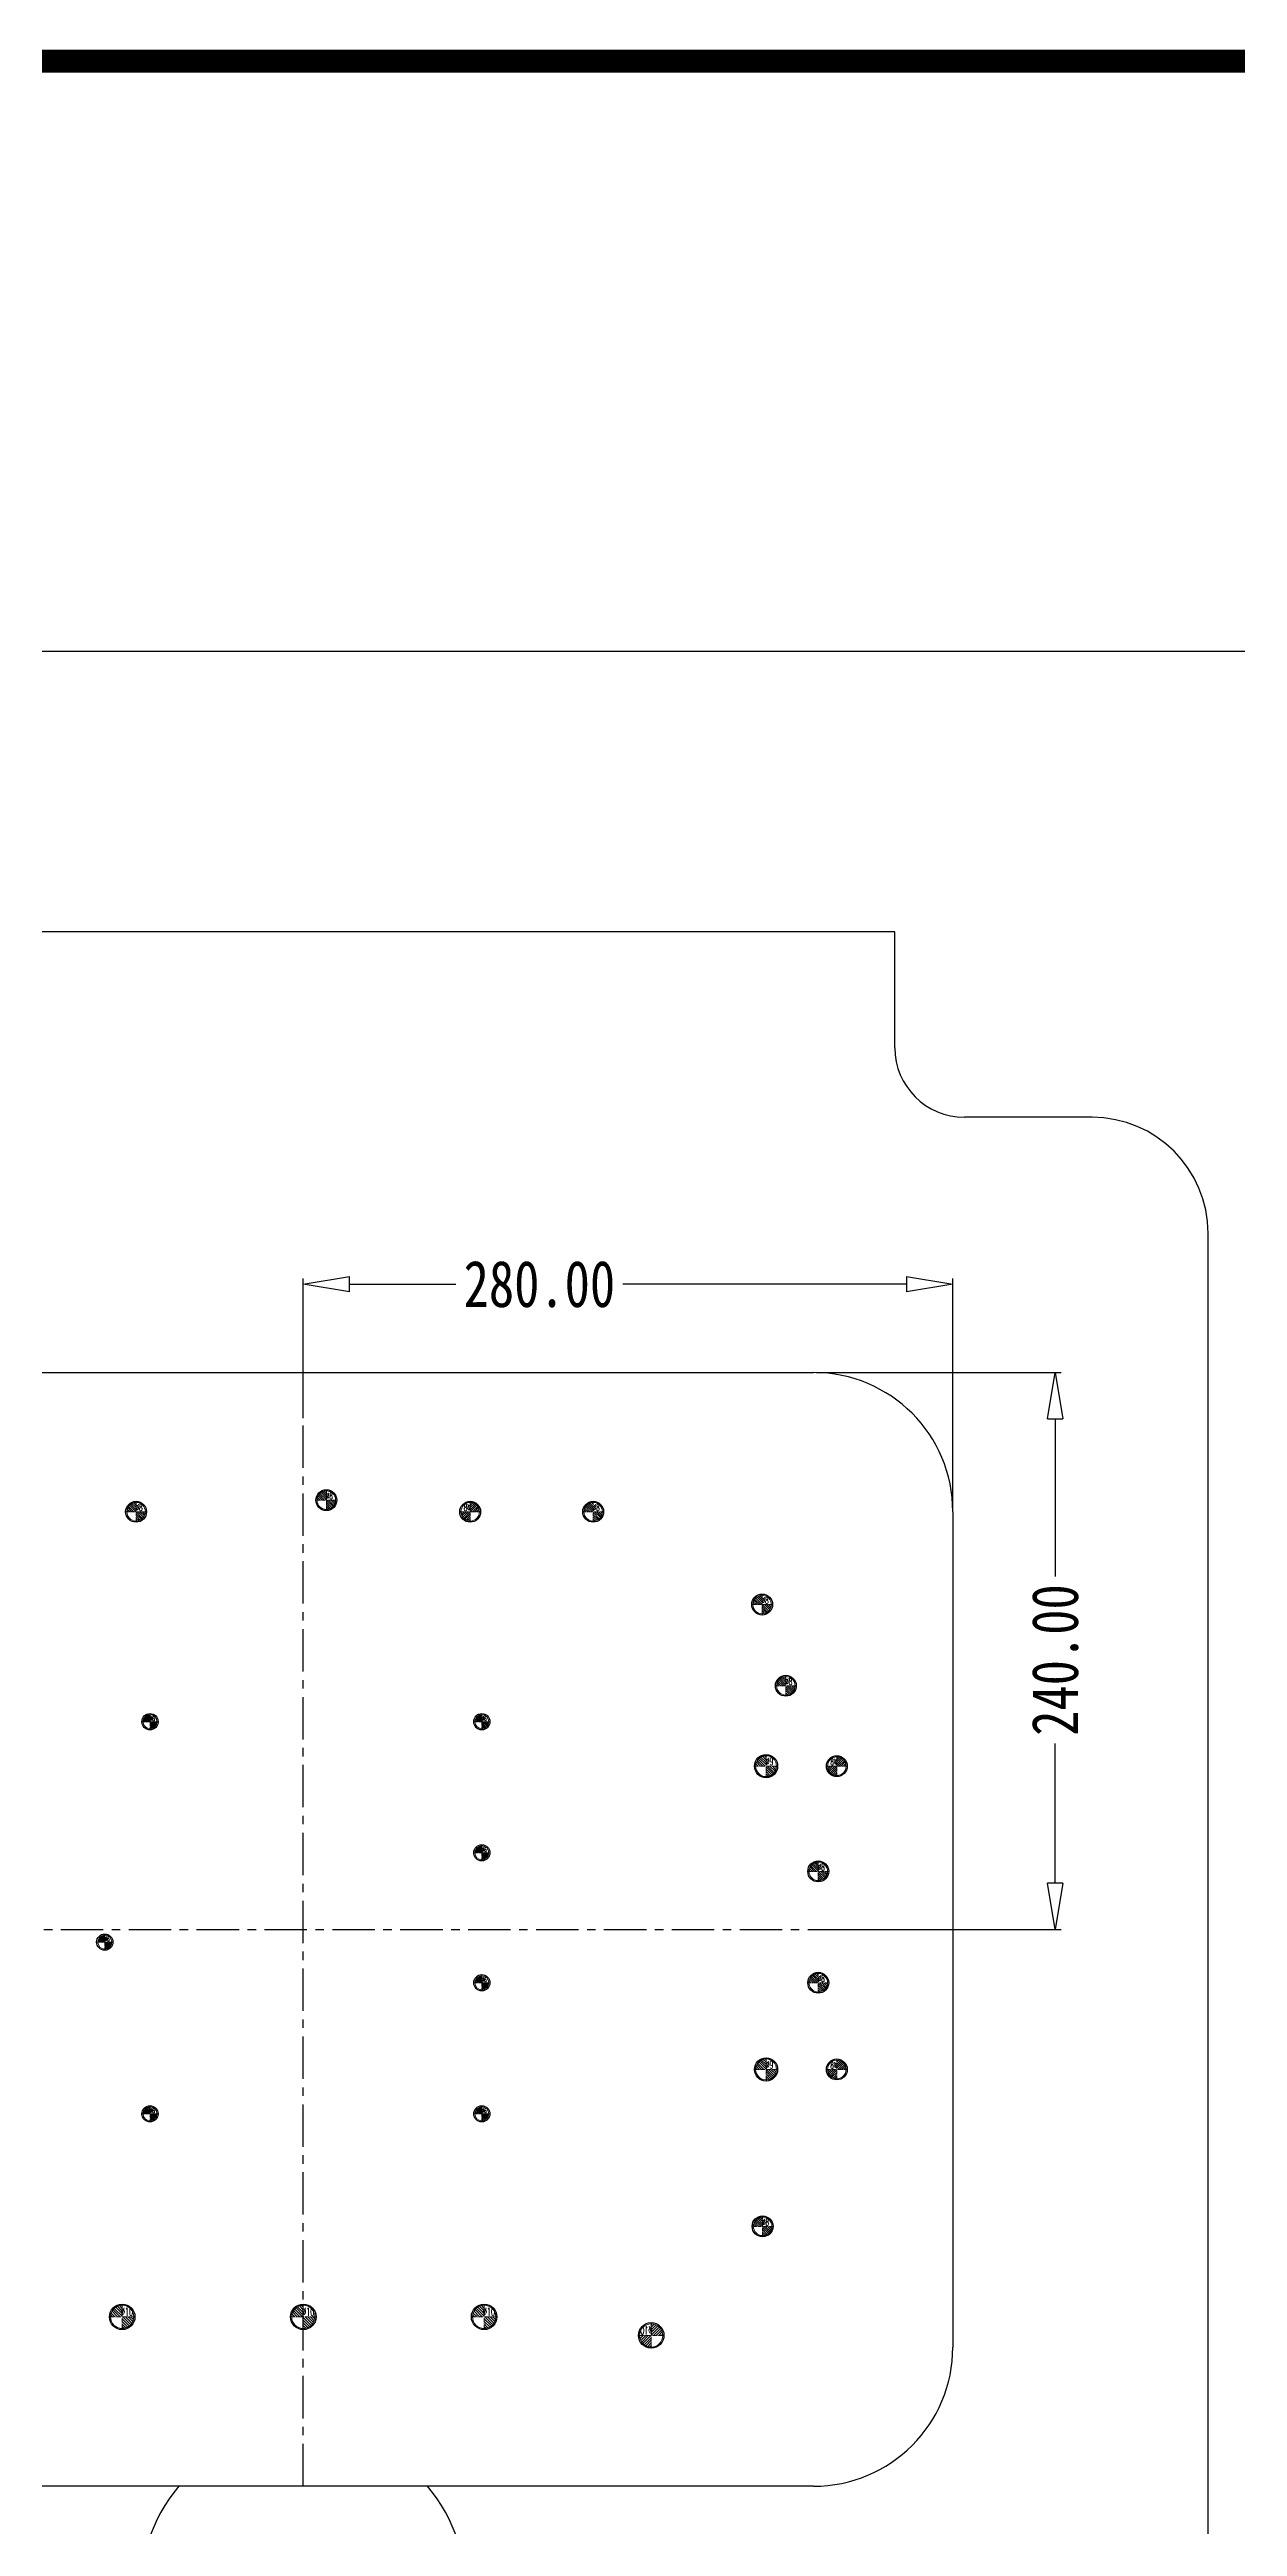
# Model space of a CAD drawing. Header units: millimetres. Extents: x 1147 to 12155, y -6137 to -4403.
# Drawn here: x 5994 to 6506, y -5470 to -4403 of the extents above; entities that cross this region are included whole.
import ezdxf
from ezdxf.enums import TextEntityAlignment as Align

# ---------------------------------------------------------------- set-up
doc = ezdxf.new("R2010")
doc.units = ezdxf.units.MM
doc.header["$LTSCALE"] = 16.335
doc.header["$PDMODE"] = 3
doc.header["$PDSIZE"] = 0.3125
doc.linetypes.add('CENTER', pattern=[0.6, 0.375, -0.075, 0.075, -0.075])
doc.layers.get('0').update_dxf_attribs({"linetype": 'CONTINUOUS'})
doc.layers.get('Defpoints').update_dxf_attribs({"linetype": 'CONTINUOUS'})
doc.layers.add('epin', color=13, linetype='CONTINUOUS', lineweight=9)
doc.styles.get("Standard").update_dxf_attribs({"font": 'txt', "width": 0.8})
doc.styles.add('TXT05', font='txt.shx', dxfattribs={"width": 0.5, "bigfont": 'gbcbig.shx'})
doc.dimstyles.new('STANDARD$0', dxfattribs={"dimscale": 2, "dimtxt": 3, "dimasz": 3, "dimexe": 1.25, "dimexo": 0.625, "dimgap": 0.5, "dimtad": 0, "dimdsep": 46, "dimlunit": 6, "dimtxsty": 'Standard', "dimblk": 'CLOSEDBLANK', "dimcen": 0, "dimclrt": 2, "dimazin": 2, "dimtfac": 2, "dimtmove": 1, "dimatfit": 3, "dimfxl": 0, "dimtolj": 1, "dimtzin": 0, "dimarcsym": 0})

# ---------------------------------------------------------------- blocks, each defined once
blk = doc.blocks.new('epin_ejp_6')
at = {"layer": 'epin'}
h = blk.add_hatch(dxfattribs=at)
h.set_pattern_fill('_ANSI31', color=123, scale=0.15, angle=90, style=0)
h.set_pattern_definition([(135, (-2387.40246, 110.88073), (-0.3367596, -0.3367596), [])])
h.paths.add_polyline_path([(0, 3, 0.41421356), (-3, 0), (0, 0)])
h.paths.add_polyline_path([(3, 0), (0, 0), (0, -3, 0.41421356)])
at = {"layer": 'epin', "color": 1, "linetype": 'CENTER', "ltscale": 0.186593}
for p, q in [((-3.3, 0), (3.3, 0)), ((0, -3.3), (0, 3.3))]:
    blk.add_line(p, q, dxfattribs=at)
at = {"layer": 'epin'}
blk.add_circle((0, 0), 3, dxfattribs=at)
at = {"layer": 'epin', "color": 6, "style": 'TXT05', "width": 0.5}
blk.add_text('%%c6', height=2.1, dxfattribs=at).set_placement((0.995, 1.35), align=Align.MIDDLE)
blk = doc.blocks.new('epin_ejp_8')
at = {"layer": 'epin'}
h = blk.add_hatch(dxfattribs=at)
h.set_pattern_fill('_ANSI31', color=123, scale=0.2, angle=90, style=0)
h.set_pattern_definition([(135, (-2152.64246, 412.4307), (-0.4490128, -0.4490128), [])])
h.paths.add_polyline_path([(0, 4, 0.414214), (-4, 0), (0, 0)])
h.paths.add_polyline_path([(4, 0), (0, 0), (0, -4, 0.414214)])
at = {"layer": 'epin', "color": 1, "linetype": 'CENTER', "ltscale": 0.248791}
for p, q in [((-4.4, 0), (4.4, 0)), ((0, -4.4), (0, 4.4))]:
    blk.add_line(p, q, dxfattribs=at)
at = {"layer": 'epin'}
blk.add_circle((0, 0), 4, dxfattribs=at)
at = {"layer": 'epin', "color": 6, "style": 'TXT05', "width": 0.5}
blk.add_text('%%c8', height=2.8, dxfattribs=at).set_placement((1.3, 1.8), align=Align.MIDDLE)
blk = doc.blocks.new('epin_ejp_9')
at = {"layer": 'epin'}
h = blk.add_hatch(dxfattribs=at)
h.set_pattern_fill('_ANSI31', color=123, scale=0.225, angle=90, style=0)
h.set_pattern_definition([(135, (921.2436, 58.3575), (-0.5051394, -0.5051394), [])])
h.paths.add_polyline_path([(0, 4.5, 0.414213562), (-4.5, 0), (0, 0)])
h.paths.add_polyline_path([(4.5, 0), (0, 0), (0, -4.5, 0.414213562)])
at = {"layer": 'epin', "color": 1, "linetype": 'CENTER', "ltscale": 0.27989}
for p, q in [((-4.95, 0), (4.95, 0)), ((0, -4.95), (0, 4.95))]:
    blk.add_line(p, q, dxfattribs=at)
at = {"layer": 'epin'}
blk.add_circle((0, 0), 4.5, dxfattribs=at)
at = {"layer": 'epin', "color": 6, "style": 'TXT05', "width": 0.5}
blk.add_text('%%c9', height=3.15, dxfattribs=at).set_placement((1.4925, 2.025), align=Align.MIDDLE)
blk = doc.blocks.new('epin_ejp_10')
at = {"layer": 'epin'}
h = blk.add_hatch(dxfattribs=at)
h.set_pattern_fill('_ANSI31', color=123, scale=0.25, angle=90, style=0)
h.set_pattern_definition([(135, (-2152.64246, 412.4307), (-0.561266, -0.561266), [])])
h.paths.add_polyline_path([(0, 5, 0.414214), (-5, 0), (0, 0)])
h.paths.add_polyline_path([(5, 0), (0, 0), (0, -5, 0.414214)])
at = {"layer": 'epin', "color": 1, "linetype": 'CENTER', "ltscale": 0.310989}
for p, q in [((-5.5, 0), (5.5, 0)), ((0, -5.5), (0, 5.5))]:
    blk.add_line(p, q, dxfattribs=at)
at = {"layer": 'epin'}
blk.add_circle((0, 0), 5, dxfattribs=at)
at = {"layer": 'epin', "color": 6, "style": 'TXT05', "width": 0.5}
blk.add_text('%%c10', height=3.5, dxfattribs=at).set_placement((2.1, 2.2), align=Align.MIDDLE)
blk = doc.blocks.new('_ClosedBlank')
at = {"color": 0, "linetype": 'ByBlock', "lineweight": -2}
for p, q in [((-1, 0.167), (0, 0)), ((-1, 0.167), (-1, -0.167)), ((0, 0), (-1, -0.167))]:
    blk.add_line(p, q, dxfattribs=at)
blk = doc.blocks.new('*D930')
at = {"color": 4, "lineweight": -2}
for p, q in [((6103, -4992.7), (6103, -4932.5)), ((6123, -4935), (6168.8, -4935)), ((6363, -4935), (6240.8, -4935)), ((6383, -5031.8), (6383, -4932.5))]:
    blk.add_line(p, q, dxfattribs=at)
at = {"layer": 'Defpoints', "color": 0}
for p in [(6103, -4935), (6103, -4993.9), (6383, -5033.1)]:
    blk.add_point(p, dxfattribs=at)
at = {"color": 4, "lineweight": -2, "xscale": 20, "yscale": 20, "zscale": 20, "rotation": 180}
blk.add_blockref('_ClosedBlank', (6103, -4935), dxfattribs=at)
at = {"color": 4, "lineweight": -2, "xscale": 20, "yscale": 20, "zscale": 20}
blk.add_blockref('_ClosedBlank', (6383, -4935), dxfattribs=at)
at = {"color": 6, "insert": (6204.8, -4935), "char_height": 20, "attachment_point": 5}
blk.add_mtext('\\A1;280.00', dxfattribs=at)
blk = doc.blocks.new('*D931')
at = {"color": 4, "lineweight": -2}
for p, q in [((6324.2, -4973.1), (6429.6, -4973.1)), ((6427.1, -4993.1), (6427.1, -5061)), ((6427.1, -5193.1), (6427.1, -5133)), ((6324.2, -5213.1), (6429.6, -5213.1))]:
    blk.add_line(p, q, dxfattribs=at)
at = {"layer": 'Defpoints', "color": 0}
for p in [(6323, -4973.1), (6323, -5213.1), (6427.1, -5213.1)]:
    blk.add_point(p, dxfattribs=at)
at = {"color": 4, "lineweight": -2, "xscale": 20, "yscale": 20, "zscale": 20}
for p, rotation in [((6427.1, -4973.1), 90), ((6427.1, -5213.1), 270)]:
    blk.add_blockref('_ClosedBlank', p, dxfattribs=dict(at, rotation=rotation))
at = {"color": 6, "insert": (6427.1, -5097), "char_height": 20, "attachment_point": 5, "rotation": 90}
blk.add_mtext('\\A1;240.00', dxfattribs=at)

msp = doc.modelspace()

# ---------------------------------------------------------------- linework, layer by layer
at = {"color": 7, "linetype": 'Continuous'}
for p, q in [((6357.984, -4783.086), (5847.984, -4783.086)), ((6357.984, -4833.086), (6357.984, -4783.086)), ((6442.984, -4863.086), (6387.984, -4863.086)), ((6492.984, -5598.086), (6492.984, -4913.086)), ((5882.984, -4973.086), (6322.984, -4973.086)), ((6382.984, -5033.086), (6382.984, -5393.086)), ((6322.984, -5453.086), (5882.984, -5453.086))]:
    msp.add_line(p, q, dxfattribs=at)
at = {"color": 1, "linetype": 'CENTER', "ltscale": 2.985491}
for p, q in [((6102.984, -5453.086), (6102.984, -4973.086)), ((5822.984, -5213.086), (6382.984, -5213.086))]:
    msp.add_line(p, q, dxfattribs=at)
at = {"color": 4, "const_width": 10}
msp.add_lwpolyline([(1152.047, -4407.867), (12150.021, -4407.867), (12150.021, -6132.016), (1152.047, -6132.016)], close=True, dxfattribs=at)
msp.add_lwpolyline([(5486.614, -4662.147), (6978.072, -4662.147), (6978.072, -5933.793), (5486.614, -5933.793)], close=True)
at = {"color": 7, "linetype": 'Continuous'}
for centre, radius in [((6112.984, -5028.086), 4.5), ((6030.984, -5033.086), 4.5), ((6174.984, -5033.086), 4.5), ((6227.984, -5033.086), 4.5), ((6300.784, -5073.086), 4.5), ((6310.986, -5108.086), 4.5), ((6036.984, -5123.586), 3.5), ((6179.984, -5123.586), 3.5), ((6302.482, -5142.729), 5), ((6332.984, -5142.729), 4.5), ((6179.984, -5180.086), 3.5), ((6324.984, -5188.086), 4.5), ((6017.484, -5218.586), 3.5), ((6179.984, -5236.086), 3.5), ((6324.984, -5236.086), 4.5), ((6302.482, -5273.444), 5), ((6332.984, -5273.444), 4.5), ((6036.984, -5292.586), 3.5), ((6179.984, -5292.586), 3.5), ((6300.984, -5341.086), 4.5), ((6024.984, -5380.086), 5.5), ((6103.046, -5380.086), 5.5), ((6180.984, -5380.086), 5.5), ((6252.984, -5388.086), 5.5)]:
    msp.add_circle(centre, radius, dxfattribs=at)
for centre, radius, start, end in [((6387.984, -4833.086), 30, 180, 270), ((6442.984, -4913.086), 50, 0, 90), ((6322.984, -5033.086), 60, 0, 90), ((6322.984, -5393.086), 60, 270, 0), ((6102.984, -5498.086), 70, 139.994799, 40.005201)]:
    msp.add_arc(centre, radius, start, end, dxfattribs=at)

# ---------------------------------------------------------------- block references
at = {"layer": 'epin'}
for name, p in [('epin_ejp_8', (6112.984, -5028.086)), ('epin_ejp_8', (6030.984, -5033.086)), ('epin_ejp_8', (6227.984, -5033.086)), ('epin_ejp_8', (6300.784, -5073.086)), ('epin_ejp_8', (6310.986, -5108.086)), ('epin_ejp_6', (6036.984, -5123.586)), ('epin_ejp_6', (6179.984, -5123.586)), ('epin_ejp_9', (6302.482, -5142.729)), ('epin_ejp_6', (6179.984, -5180.086)), ('epin_ejp_8', (6324.984, -5188.086)), ('epin_ejp_6', (6017.484, -5218.586)), ('epin_ejp_6', (6179.984, -5236.086)), ('epin_ejp_8', (6324.984, -5236.086)), ('epin_ejp_9', (6302.482, -5273.444)), ('epin_ejp_6', (6036.984, -5292.586)), ('epin_ejp_6', (6179.984, -5292.586)), ('epin_ejp_8', (6300.984, -5341.086)), ('epin_ejp_10', (6024.984, -5380.086)), ('epin_ejp_10', (6103.046, -5380.086)), ('epin_ejp_10', (6180.984, -5380.086))]:
    msp.add_blockref(name, p, dxfattribs=at)
at = {"layer": 'epin', "xscale": -1}
for name, p in [('epin_ejp_8', (6174.984, -5033.086)), ('epin_ejp_8', (6332.984, -5142.729)), ('epin_ejp_8', (6332.984, -5273.444)), ('epin_ejp_10', (6252.984, -5388.086))]:
    msp.add_blockref(name, p, dxfattribs=at)

# ---------------------------------------------------------------- dimensions: what is measured, and where the dimension line sits
dim = msp.add_linear_dim(base=(6102.984, -4935.026), p1=(6382.984, -5033.086), p2=(6102.984, -4993.94), dimstyle='STANDARD$0', override={"dimtxt": 10, "dimasz": 10, "dimgap": 0, "dimzin": 0, "dimclrd": 4, "dimclre": 4, "dimclrt": 6})
dim.commit()
dim.dimension.update_dxf_attribs({"geometry": '*D930', "text_midpoint": (6204.782, -4935.026), "dimtype": 160})
dim = msp.add_linear_dim(base=(6427.133, -5213.086), p1=(6322.984, -4973.086), p2=(6322.984, -5213.086), angle=90, dimstyle='STANDARD$0', override={"dimtxt": 10, "dimasz": 10, "dimgap": 0, "dimzin": 0, "dimclrd": 4, "dimclre": 4, "dimclrt": 6})
dim.commit()
dim.dimension.update_dxf_attribs({"geometry": '*D931', "text_midpoint": (6427.133, -5097.039), "dimtype": 160})

doc.saveas('drawing.dxf')
